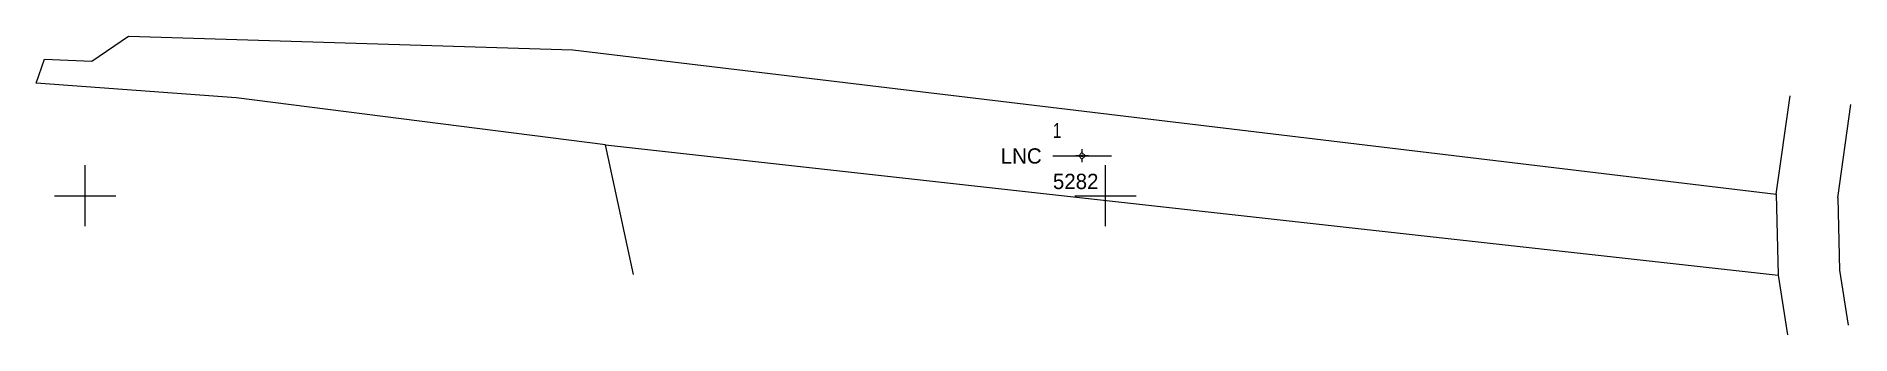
# Model space of a CAD drawing. Header units: metres. Extents: x 545204 to 553180, y 1820705 to 1822252.
# Drawn here: x 545203.85 to 545239.42, y 1821161.22 to 1821167.08 of the extents above.
import ezdxf
from ezdxf.enums import TextEntityAlignment as Align

# ---------------------------------------------------------------- set-up
doc = ezdxf.new("R2010")
doc.units = ezdxf.units.M
doc.header["$LTSCALE"] = 1.7
for name, color, linetype, lineweight in [('1', 7, 'Continuous', 13), ('10', 7, 'Continuous', 13), ('50', 7, 'Continuous', 13), ('51', 7, 'Continuous', 13), ('63', 7, 'Continuous', 13)]:
    doc.layers.add(name, color=color, linetype=linetype, lineweight=lineweight)

msp = doc.modelspace()

# ---------------------------------------------------------------- hatches: boundary and pattern name
at = {"layer": '51'}
msp.add_hatch(color=256, dxfattribs=at).paths.add_polyline_path([(545224.368, 1821164.732, 1), (545224.338, 1821164.732, 1)])

# ---------------------------------------------------------------- linework, layer by layer
at = {"layer": '1'}
for p, q in [((545237.96, 1821163.98), (545238.23, 1821165.91)), ((545239.17, 1821163.91), (545239.42, 1821165.74))]:
    msp.add_line(p, q, dxfattribs=at)
at = {"layer": '10'}
for p, q in [((545214.37, 1821166.81), (545237.96, 1821163.98)), ((545215.01, 1821164.95), (545238, 1821162.39)), ((545215.56, 1821162.4), (545215.01, 1821164.95))]:
    msp.add_line(p, q, dxfattribs=at)
for points in [[(545203.85, 1821166.16), (545204.01, 1821166.63), (545204.94, 1821166.59), (545205.66, 1821167.08), (545214.37, 1821166.81)], [(545215.01, 1821164.95), (545207.77, 1821165.87), (545203.85, 1821166.16)], [(545237.96, 1821163.98), (545238, 1821162.39), (545238.18, 1821161.22)], [(545239.17, 1821163.91), (545239.2, 1821162.49), (545239.37, 1821161.41)]]:
    msp.add_lwpolyline(points, dxfattribs=at)
at = {"layer": '50'}
msp.add_line((545223.78, 1821164.73), (545224.93, 1821164.73), dxfattribs=at)
at = {"layer": '51'}
for p, q in [((545224.35, 1821164.86), (545224.35, 1821164.8)), ((545224.29, 1821164.73), (545224.23, 1821164.73)), ((545224.35, 1821164.67), (545224.35, 1821164.61)), ((545224.48, 1821164.73), (545224.42, 1821164.73))]:
    msp.add_line(p, q, dxfattribs=at)
msp.add_lwpolyline([(545224.35, 1821164.8), (545224.29, 1821164.73), (545224.35, 1821164.67), (545224.42, 1821164.73)], close=True, dxfattribs=at)
msp.add_circle((545224.353, 1821164.732), 0.015, dxfattribs=at)
at = {"layer": '63'}
for p, q in [((545204.81, 1821163.35), (545204.81, 1821164.55)), ((545224.81, 1821163.35), (545224.81, 1821164.55)), ((545204.21, 1821163.95), (545205.41, 1821163.95)), ((545224.21, 1821163.95), (545225.41, 1821163.95))]:
    msp.add_line(p, q, dxfattribs=at)

# ---------------------------------------------------------------- texts
at = {"layer": '50', "width": 0.75}
msp.add_text('1', height=0.3, dxfattribs=at).set_placement((545223.78, 1821165.08))
at = {"layer": '50'}
msp.add_text('LNC', height=0.3, dxfattribs=at).set_placement((545223.56, 1821164.58), align=Align.RIGHT)
msp.add_text('5282', height=0.3, dxfattribs=at).set_placement((545223.78, 1821164.08))

doc.saveas('drawing.dxf')
